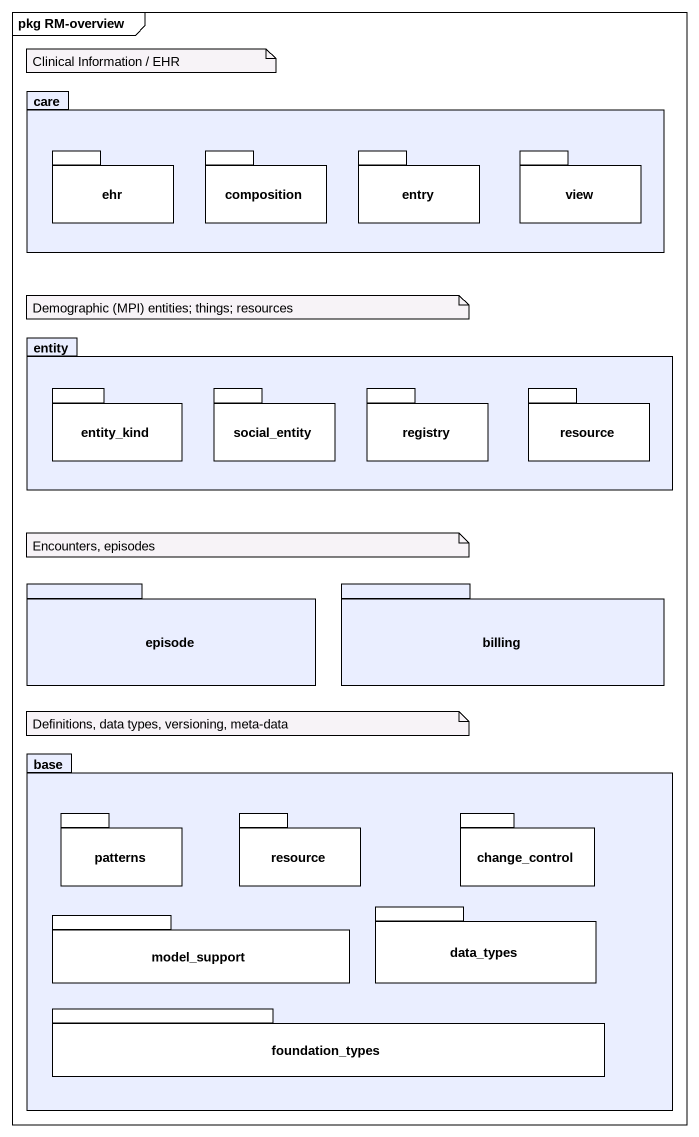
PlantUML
@startuml
mainframe pkg RM-overview
package care #EAEEFF {
  package ehr {
  }
  package composition {
  }
  package entry {
  }
  package view {
  }
}
package "entity" as entity_ #EAEEFF {
  package entity_kind {
  }
  package social_entity {
  }
  package registry {
  }
  package resource {
  }
}
package episode #EAEEFF {
}
package billing #EAEEFF {
}
package base #EAEEFF {
  package patterns {
  }
  package "resource" as resource_2 {
  }
  package change_control {
  }
  package model_support {
  }
  package data_types {
  }
  package foundation_types {
  }
}
note as N1
  Clinical Information / EHR
end note
note as N2
  Demographic (MPI) entities; things; resources
end note
note as N3
  Encounters, episodes
end note
note as N4
  Definitions, data types, versioning, meta-data
end note
@enduml
